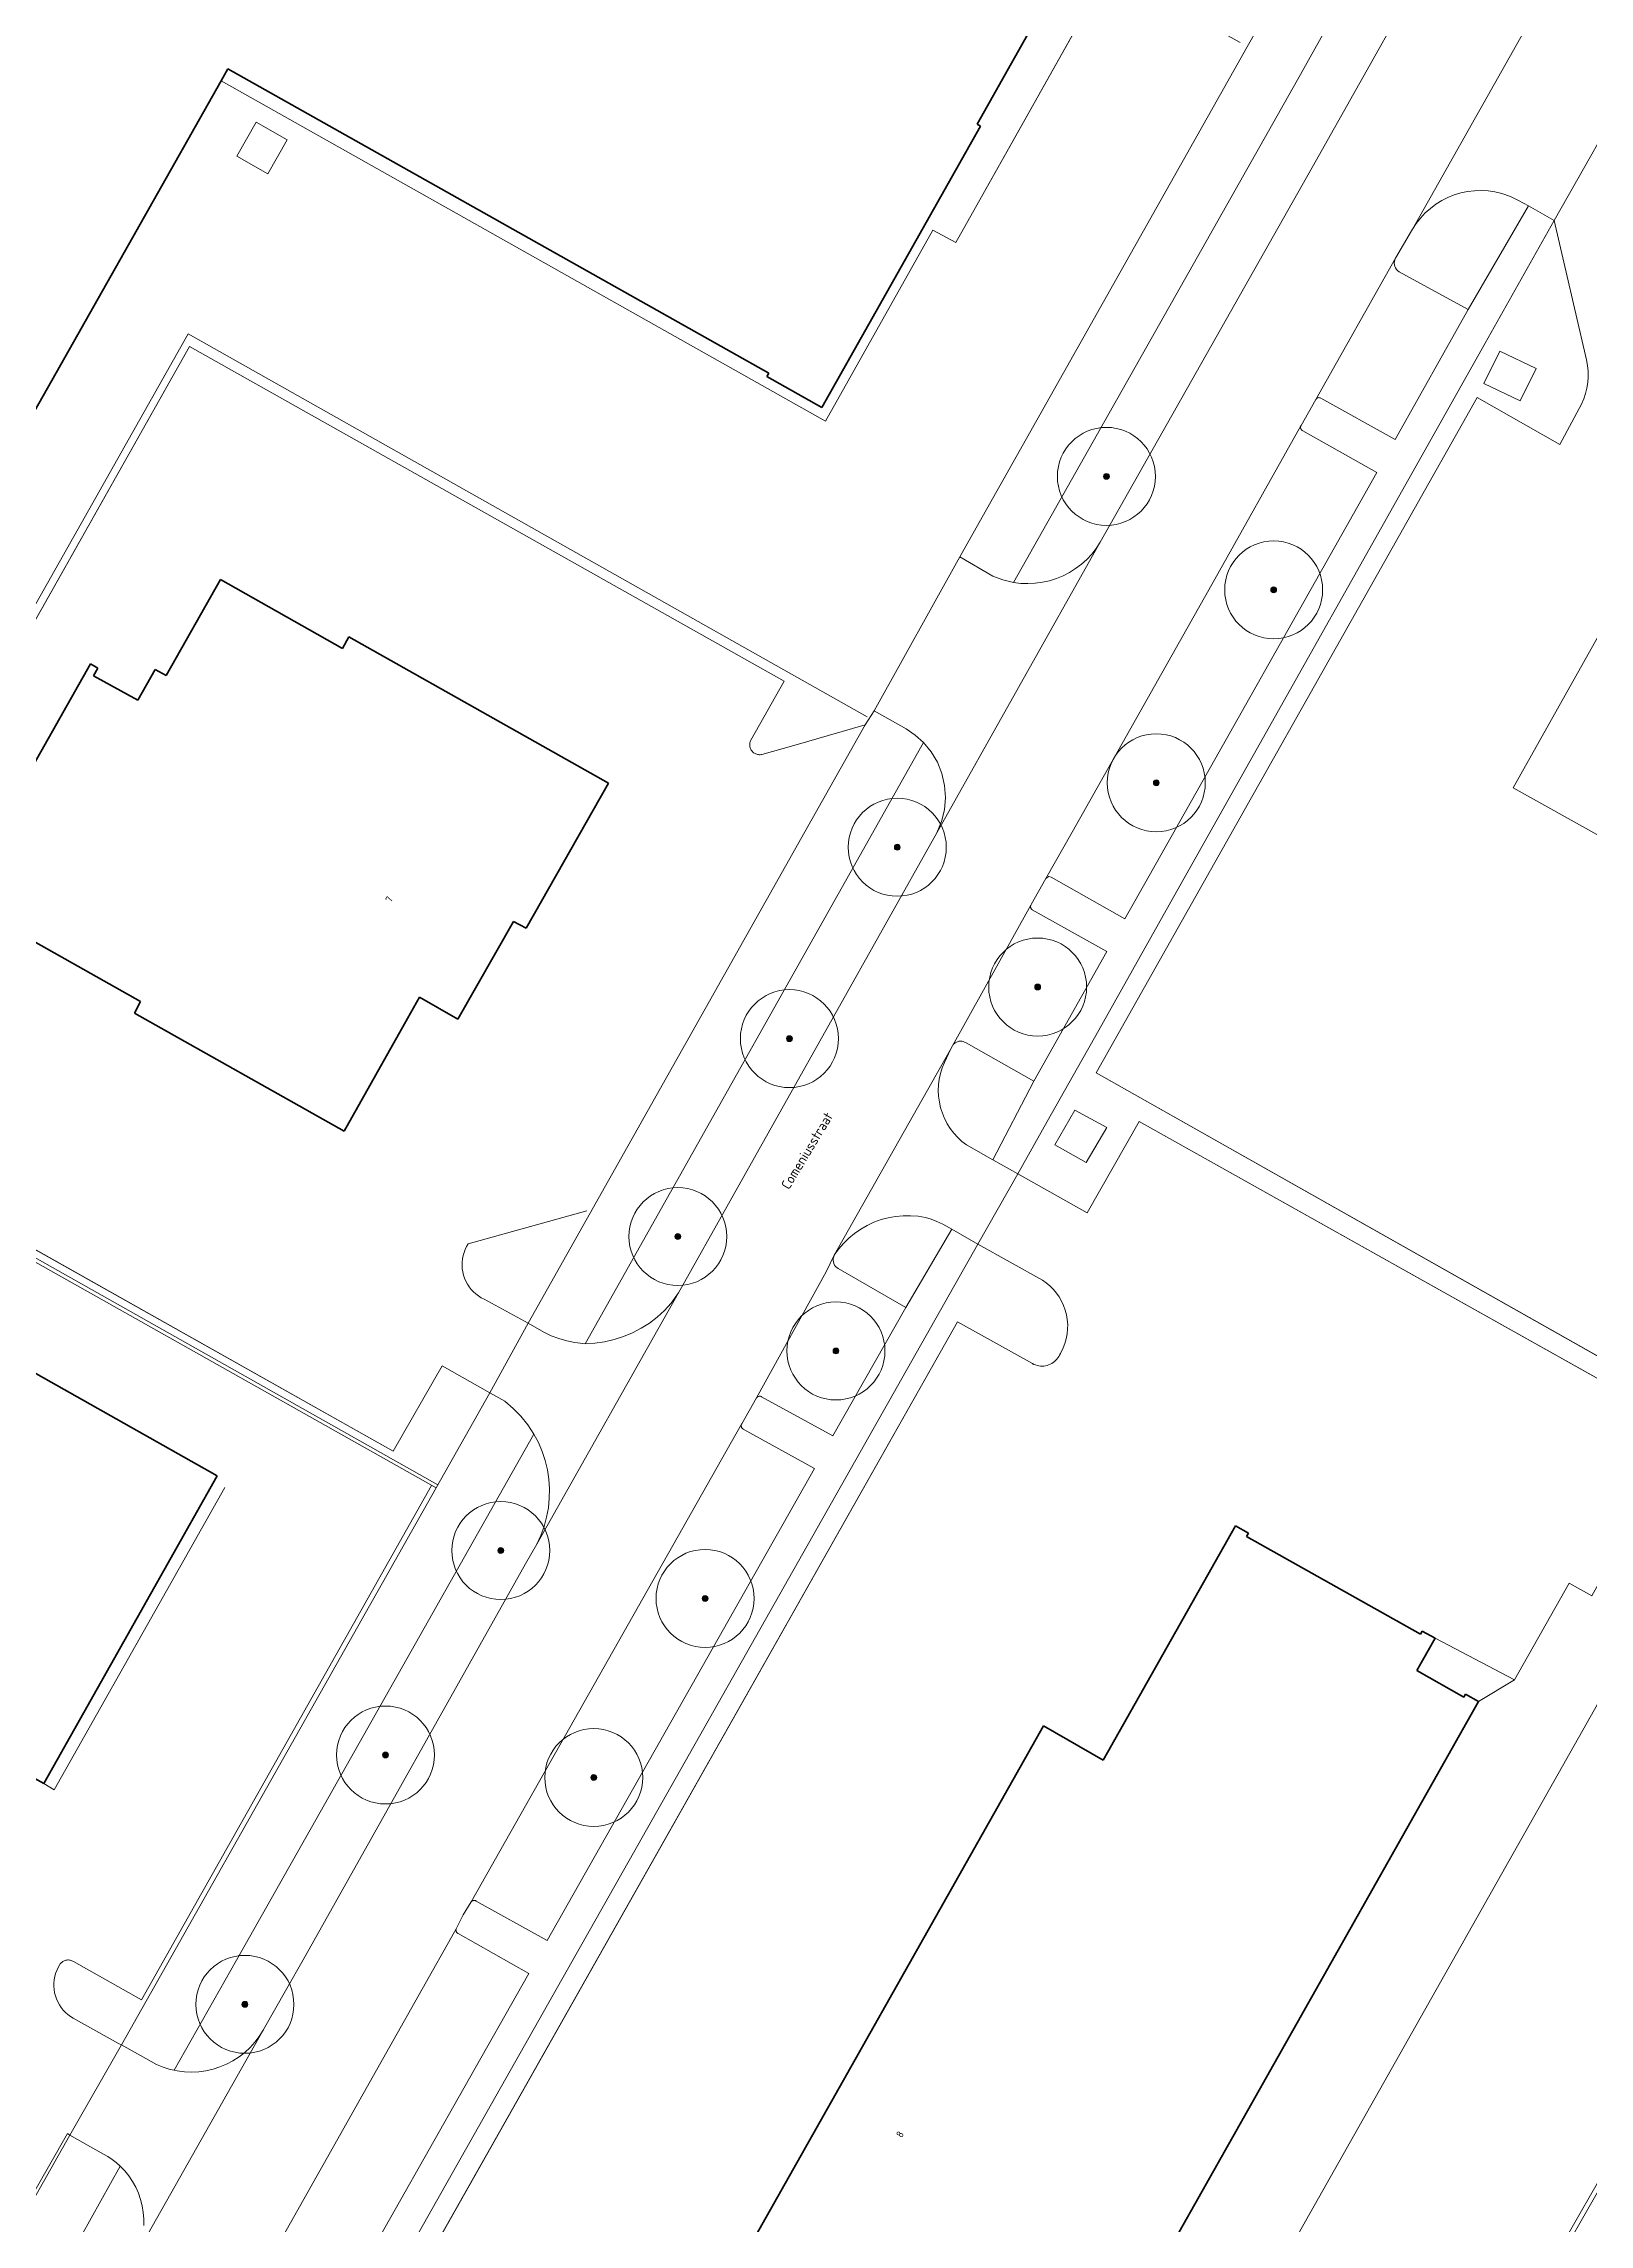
# Model space of a CAD drawing. Header units: metres. Extents: x 110006 to 110721, y 517434 to 518243.
# Drawn here: x 110359.2 to 110438.1, y 517638.9 to 517750.2 of the extents above; entities that cross this region are included whole.
import ezdxf
from ezdxf.enums import TextEntityAlignment as Align

# ---------------------------------------------------------------- set-up
doc = ezdxf.new("R2010")
doc.units = ezdxf.units.M
for name, color, linetype, lineweight in [('B-WE-GK-BESCHOEIING-G', 130, 'GK-BESCHOEIING-SO', 18), ('B-WE-GR-BOOM-S', 90, 'Continuous', 18), ('B-WE-GR-GROENVOORZIENING-G', 80, 'Continuous', 18), ('B-WE-IE-TERREINAFSCHEIDING_KUNSTMATIG_HEKWERK-G', 20, 'IE-TERREINAFSCHEIDING_KUNSTMATIG-SO', 18), ('B-WE-OG-BEBOUWING-G', 7, 'Continuous', 35), ('B-WE-OG-BEBOUWING-T18', 10, 'Continuous', 18), ('B-WE-OG-TERREIN_ERF-G', 7, 'Continuous', 18), ('B-WE-OG-TOPOGRAFIE-T25', 7, 'Continuous', 25), ('B-WE-OG-WATER-G', 130, 'Continuous', 18), ('B-WE-VH-GESLOTENVERHARDING_ASFALT-G', 10, 'Continuous', 18), ('B-WE-VH-OPENVERHARDING-G', 30, 'Continuous', 18), ('B-WE-VH-OPENVERHARDING_BETONSTRAATSTEEN-G', 30, 'Continuous', 18), ('B-WE-VH-OPENVERHARDING_TEGEL-G', 30, 'Continuous', 18), ('V01-WE-GR-BOOM-S', 90, 'Continuous', 18), ('V01-WE-VH-GESLOTENVERHARDING_ASFALT-G', 10, 'Continuous', 18), ('V01-WE-VH-OPENVERHARDING_BETONSTRAATSTEEN-G', 30, 'Continuous', 18), ('V01-WE-VH-OPENVERHARDING_TEGEL-G', 30, 'Continuous', 18), ('V02-WE-GR-BOOM-S', 90, 'Continuous', 18), ('V02-WE-VH-GESLOTENVERHARDING_ASFALT-G', 10, 'Continuous', 18), ('V02-WE-VH-OPENVERHARDING_BETONSTRAATSTEEN-G', 30, 'Continuous', 18), ('V02-WE-VH-OPENVERHARDING_TEGEL-G', 30, 'Continuous', 18)]:
    doc.layers.add(name, color=color, linetype=linetype, lineweight=lineweight)
doc.styles.add('NLCS-ISO-ANNOTATIEF-T18', font='NLCS-ISO.ttf', dxfattribs={"height": 1.8})
doc.styles.add('NLCS-ISO-ANNOTATIEF-T25', font='NLCS-ISO.ttf', dxfattribs={"height": 2.5})
doc.linetypes.add('GK-BESCHOEIING-SO', pattern='A,18,-3,[1,NLCS.SHX,S=0.6,R=0,X=0,Y=0],-3', length=24)
doc.linetypes.add('IE-TERREINAFSCHEIDING_KUNSTMATIG-SO', pattern='A,4,[82,NLCS.SHX,S=0.75,R=90,X=0,Y=0],4,-2', length=10)

# ---------------------------------------------------------------- blocks, each defined once
blk = doc.blocks.new('SGR-BOOM_01')
h = blk.add_hatch(color=256)
edge = h.paths.add_edge_path()
edge.add_arc((0, 0), 0.15, 0, 360)
for radius in [2.5, 0.15, 0.045]:
    blk.add_circle((0, 0), radius)

msp = doc.modelspace()

# ---------------------------------------------------------------- linework, layer by layer
at = {"layer": 'B-WE-GK-BESCHOEIING-G', "flags": 128}
msp.add_lwpolyline([(110385.882, 517547.185), (110413.256, 517596.287), (110452.675, 517665.217)], dxfattribs=at)
at = {"layer": 'B-WE-GR-GROENVOORZIENING-G'}
for p, q in [((110437.099, 517671.593), (110434.314, 517666.652)), ((110438.252, 517670.948), (110437.099, 517671.593)), ((110434.314, 517666.652), (110432.479, 517665.549))]:
    msp.add_line(p, q, dxfattribs=at)
at = {"layer": 'B-WE-IE-TERREINAFSCHEIDING_KUNSTMATIG_HEKWERK-G', "flags": 128}
for points in [[(110420.304, 517750.237), (110413.63, 517753.961), (110405.804, 517740.023), (110404.627, 517740.649), (110399.152, 517730.913), (110368.302, 517748.274)], [(110437.981, 517734.037), (110436.341, 517741.154)], [(110379.36, 517676.61), (110344.538, 517696.247), (110366.62, 517735.372), (110401.28, 517715.823)], [(110345.07, 517696.36), (110366.693, 517734.726), (110397.045, 517717.632)], [(110438.073, 517733.183), (110438.067, 517733.47), (110438.036, 517733.755), (110437.981, 517734.037)], [(110438.072, 517733.165), (110438.073, 517733.171), (110438.073, 517733.177), (110438.073, 517733.183)], [(110442.648, 517680.873), (110412.953, 517697.646), (110432.406, 517732.11), (110436.625, 517729.719), (110437.729, 517731.777)], [(110395.339, 517714.622), (110397.045, 517717.632)], [(110401.174, 517715.399), (110397.528, 517714.354), (110395.901, 517713.896)], [(110395.303, 517714.536), (110395.304, 517714.538), (110395.304, 517714.541), (110395.305, 517714.543)], [(110395.901, 517713.896), (110395.889, 517713.893), (110395.878, 517713.891), (110395.866, 517713.889)], [(110344.518, 517696.028), (110379.272, 517676.454)], [(110382.019, 517681.317), (110379.583, 517682.685), (110377.08, 517678.323), (110345.07, 517696.36)], [(110408.971, 517692.491), (110412.498, 517690.504), (110415.16, 517695.16), (110441.943, 517680.129)], [(110380.917, 517688.923), (110386.974, 517690.607)], [(110381.73, 517686.087), (110381.581, 517686.164), (110381.44, 517686.253), (110381.306, 517686.354), (110381.182, 517686.466), (110381.068, 517686.588), (110380.964, 517686.719), (110380.873, 517686.859), (110380.793, 517687.007), (110380.727, 517687.16), (110380.674, 517687.319), (110380.635, 517687.481), (110380.61, 517687.647), (110380.599, 517687.814), (110380.603, 517687.981), (110380.621, 517688.147), (110380.653, 517688.312), (110380.699, 517688.472), (110380.759, 517688.629), (110380.831, 517688.779), (110380.917, 517688.923)], [(110410.214, 517687.066), (110406.929, 517688.901)], [(110383.97, 517684.857), (110381.73, 517686.087)], [(110410.422, 517686.92), (110410.418, 517686.923), (110410.414, 517686.926), (110410.41, 517686.929)], [(110375.695, 517620.663), (110371.049, 517623.302), (110405.889, 517684.939), (110409.706, 517682.802)], [(110411.049, 517683.17), (110411.093, 517683.24), (110411.136, 517683.311), (110411.176, 517683.383), (110411.282, 517683.604), (110411.369, 517683.833), (110411.435, 517684.069)], [(110409.706, 517682.802), (110409.729, 517682.789), (110409.753, 517682.777), (110409.777, 517682.765)], [(110410.949, 517683.027), (110410.95, 517683.028), (110410.951, 517683.03), (110410.953, 517683.031)], [(110441.943, 517680.129), (110439.389, 517675.542), (110440.459, 517674.92), (110438.252, 517670.948), (110437.099, 517671.593), (110434.314, 517666.652)], [(110368.494, 517676.471), (110359.789, 517661.05)], [(110379.043, 517676.583), (110364.24, 517650.324)], [(110434.314, 517666.652), (110430.264, 517668.779)], [(110359.789, 517661.05), (110359.247, 517661.364)], [(110360.756, 517649.386), (110360.615, 517649.474), (110360.482, 517649.573), (110360.358, 517649.684), (110360.243, 517649.804), (110360.14, 517649.934), (110360.047, 517650.072), (110359.967, 517650.218), (110359.9, 517650.37), (110359.846, 517650.527), (110359.805, 517650.688), (110359.779, 517650.852), (110359.766, 517651.018), (110359.768, 517651.184), (110359.783, 517651.349), (110359.813, 517651.513), (110359.857, 517651.673), (110359.914, 517651.829), (110359.984, 517651.98), (110360.067, 517652.124)], [(110360.067, 517652.124), (110360.092, 517652.16), (110360.121, 517652.194), (110360.152, 517652.226), (110360.186, 517652.254), (110360.222, 517652.28), (110360.261, 517652.302), (110360.301, 517652.321), (110360.343, 517652.336), (110360.385, 517652.348), (110360.429, 517652.356), (110360.473, 517652.36), (110360.518, 517652.36), (110360.562, 517652.356), (110360.606, 517652.348), (110360.649, 517652.337), (110360.69, 517652.322), (110360.731, 517652.303), (110360.769, 517652.281)], [(110360.769, 517652.281), (110364.24, 517650.324)], [(110363.217, 517648.03), (110363.073, 517648.098), (110360.756, 517649.386)], [(110357.82, 517638.877), (110360.465, 517643.497), (110360.584, 517643.423)]]:
    msp.add_lwpolyline(points, dxfattribs=at)
at = {"layer": 'B-WE-OG-BEBOUWING-G'}
for p, q in [((110406.883, 517746.064), (110416.105, 517762.444)), ((110345.104, 517707.255), (110368.302, 517748.274)), ((110368.302, 517748.274), (110368.652, 517748.893)), ((110368.652, 517748.893), (110396.253, 517733.363)), ((110398.956, 517731.601), (110407.054, 517745.964)), ((110407.054, 517745.964), (110406.883, 517746.064)), ((110396.253, 517733.363), (110396.15, 517733.18)), ((110396.15, 517733.18), (110398.956, 517731.601)), ((110368.264, 517722.826), (110365.498, 517717.932)), ((110374.497, 517719.308), (110368.264, 517722.826)), ((110374.822, 517719.897), (110374.497, 517719.308)), ((110388.08, 517712.436), (110374.822, 517719.897)), ((110361.629, 517718.521), (110358.503, 517712.98)), ((110362.018, 517718.304), (110361.629, 517718.521)), ((110361.797, 517717.912), (110362.018, 517718.304)), ((110364.932, 517718.234), (110364.053, 517716.666)), ((110365.498, 517717.932), (110364.932, 517718.234)), ((110364.053, 517716.666), (110361.797, 517717.912)), ((110383.866, 517705.02), (110388.08, 517712.436)), ((110355.458, 517706.208), (110364.185, 517701.277)), ((110380.391, 517700.385), (110383.22, 517705.365)), ((110383.22, 517705.365), (110383.866, 517705.02)), ((110377.814, 517700.415), (110378.425, 517701.498)), ((110378.425, 517701.498), (110380.391, 517700.385)), ((110364.185, 517701.277), (110363.885, 517700.691)), ((110363.885, 517700.691), (110374.578, 517694.661)), ((110374.578, 517694.661), (110377.814, 517700.415)), ((110368.096, 517677.08), (110353.156, 517685.49)), ((110359.247, 517661.364), (110368.096, 517677.08)), ((110420.069, 517674.521), (110413.318, 517662.559)), ((110420.731, 517674.143), (110420.069, 517674.521)), ((110420.638, 517673.977), (110420.731, 517674.143)), ((110429.508, 517668.986), (110420.638, 517673.977)), ((110429.601, 517669.152), (110429.508, 517668.986)), ((110430.264, 517668.779), (110429.601, 517669.152)), ((110429.323, 517667.137), (110430.264, 517668.779)), ((110431.733, 517665.779), (110429.323, 517667.137)), ((110431.817, 517665.927), (110431.733, 517665.779)), ((110432.479, 517665.549), (110431.817, 517665.927)), ((110410.224, 517626.142), (110432.479, 517665.549)), ((110410.274, 517664.305), (110384.32, 517618.342)), ((110413.318, 517662.559), (110410.274, 517664.305)), ((110357.687, 517662.242), (110359.247, 517661.364))]:
    msp.add_line(p, q, dxfattribs=at)
at = {"layer": 'B-WE-OG-TERREIN_ERF-G'}
for p, q in [((110369.104, 517744.432), (110370.084, 517746.164)), ((110371.668, 517745.268), (110370.084, 517746.164)), ((110370.689, 517743.536), (110371.668, 517745.268)), ((110369.104, 517744.432), (110370.689, 517743.536)), ((110436.341, 517741.154), (110437.981, 517734.037)), ((110366.693, 517734.726), (110345.07, 517696.36)), ((110397.045, 517717.632), (110366.693, 517734.726)), ((110433.569, 517734.474), (110432.75, 517732.825)), ((110435.41, 517733.603), (110433.569, 517734.474)), ((110437.981, 517734.037), (110438.036, 517733.752)), ((110438.036, 517733.752), (110438.067, 517733.464)), ((110434.601, 517731.948), (110432.75, 517732.825)), ((110434.601, 517731.948), (110435.41, 517733.603)), ((110438.008, 517732.598), (110437.939, 517732.317)), ((110438.053, 517732.885), (110438.008, 517732.598)), ((110438.073, 517733.174), (110438.053, 517732.885)), ((110438.067, 517733.464), (110438.073, 517733.174)), ((110412.953, 517697.646), (110432.406, 517732.11)), ((110432.406, 517732.11), (110436.625, 517729.719)), ((110436.625, 517729.719), (110437.729, 517731.777)), ((110437.846, 517732.042), (110437.729, 517731.777)), ((110437.939, 517732.317), (110437.846, 517732.042)), ((110434.25, 517712.187), (110438.76, 517720.262)), ((110395.339, 517714.622), (110397.045, 517717.632)), ((110397.528, 517714.354), (110401.174, 517715.399)), ((110395.284, 517714.454), (110395.28, 517714.409)), ((110395.28, 517714.365), (110395.28, 517714.409)), ((110395.28, 517714.365), (110395.284, 517714.321)), ((110395.284, 517714.454), (110395.292, 517714.497)), ((110395.284, 517714.321), (110395.291, 517714.277)), ((110395.291, 517714.277), (110395.303, 517714.234)), ((110395.292, 517714.497), (110395.304, 517714.54)), ((110395.303, 517714.234), (110395.318, 517714.192)), ((110395.304, 517714.54), (110395.32, 517714.582)), ((110395.318, 517714.192), (110395.337, 517714.152)), ((110395.339, 517714.622), (110395.32, 517714.582)), ((110395.337, 517714.152), (110395.359, 517714.113)), ((110395.359, 517714.113), (110395.385, 517714.077)), ((110395.414, 517714.043), (110395.385, 517714.077)), ((110395.445, 517714.012), (110395.414, 517714.043)), ((110395.48, 517713.984), (110395.445, 517714.012)), ((110395.516, 517713.958), (110395.48, 517713.984)), ((110395.516, 517713.958), (110395.555, 517713.937)), ((110395.595, 517713.918), (110395.555, 517713.937)), ((110395.637, 517713.903), (110395.595, 517713.918)), ((110395.681, 517713.892), (110395.637, 517713.903)), ((110395.724, 517713.885), (110395.681, 517713.892)), ((110395.724, 517713.885), (110395.769, 517713.882)), ((110395.769, 517713.882), (110395.813, 517713.883)), ((110395.813, 517713.883), (110395.857, 517713.887)), ((110395.901, 517713.896), (110395.857, 517713.887)), ((110397.528, 517714.354), (110395.901, 517713.896)), ((110434.25, 517712.187), (110439.55, 517709.228)), ((110412.953, 517697.646), (110442.648, 517680.873)), ((110377.08, 517678.323), (110345.07, 517696.36)), ((110411.879, 517695.741), (110410.85, 517693.973)), ((110413.506, 517694.849), (110411.879, 517695.741)), ((110412.458, 517693.067), (110413.506, 517694.849)), ((110412.498, 517690.504), (110415.16, 517695.16)), ((110441.943, 517680.129), (110415.16, 517695.16)), ((110410.85, 517693.973), (110412.458, 517693.067)), ((110408.971, 517692.491), (110412.498, 517690.504)), ((110410.214, 517687.066), (110406.929, 517688.901)), ((110410.214, 517687.066), (110410.416, 517686.925)), ((110410.604, 517686.766), (110410.416, 517686.925)), ((110410.604, 517686.766), (110410.778, 517686.592)), ((110410.778, 517686.592), (110410.936, 517686.403)), ((110411.077, 517686.201), (110410.936, 517686.403)), ((110411.199, 517685.987), (110411.077, 517686.201)), ((110411.302, 517685.763), (110411.199, 517685.987)), ((110371.049, 517623.302), (110405.889, 517684.939)), ((110409.706, 517682.802), (110405.889, 517684.939)), ((110411.385, 517685.531), (110411.302, 517685.763)), ((110411.447, 517685.293), (110411.385, 517685.531)), ((110411.488, 517685.05), (110411.447, 517685.293)), ((110411.488, 517685.05), (110411.507, 517684.804)), ((110411.505, 517684.558), (110411.507, 517684.804)), ((110411.175, 517683.381), (110411.282, 517683.603)), ((110411.282, 517683.603), (110411.369, 517683.834)), ((110411.436, 517684.071), (110411.369, 517683.834)), ((110411.481, 517684.313), (110411.436, 517684.071)), ((110411.505, 517684.558), (110411.481, 517684.313)), ((110379.583, 517682.685), (110377.08, 517678.323)), ((110382.019, 517681.317), (110379.583, 517682.685)), ((110409.706, 517682.802), (110409.782, 517682.763)), ((110409.782, 517682.763), (110409.862, 517682.731)), ((110409.862, 517682.731), (110409.944, 517682.706)), ((110409.944, 517682.706), (110410.028, 517682.688)), ((110410.028, 517682.688), (110410.113, 517682.677)), ((110410.199, 517682.674), (110410.113, 517682.677)), ((110410.199, 517682.674), (110410.285, 517682.678)), ((110410.285, 517682.678), (110410.37, 517682.69)), ((110410.37, 517682.69), (110410.453, 517682.709)), ((110410.535, 517682.735), (110410.453, 517682.709)), ((110410.614, 517682.769), (110410.535, 517682.735)), ((110410.69, 517682.809), (110410.614, 517682.769)), ((110410.762, 517682.855), (110410.69, 517682.809)), ((110410.762, 517682.855), (110410.83, 517682.908)), ((110410.893, 517682.966), (110410.83, 517682.908)), ((110410.951, 517683.029), (110410.893, 517682.966)), ((110410.951, 517683.029), (110411.003, 517683.098)), ((110411.003, 517683.098), (110411.049, 517683.17)), ((110411.049, 517683.17), (110411.175, 517683.381)), ((110434.314, 517666.652), (110430.264, 517668.779))]:
    msp.add_line(p, q, dxfattribs=at)
at = {"layer": 'B-WE-OG-WATER-G'}
for p, q in [((110502.451, 517778.585), (110363.922, 517533.299)), ((110426.706, 517620.333), (110439.858, 517643.268))]:
    msp.add_line(p, q, dxfattribs=at)
at = {"layer": 'B-WE-VH-GESLOTENVERHARDING_ASFALT-G'}
for p, q in [((110429.105, 517740.706), (110437.977, 517756.467)), ((110430.671, 517755.728), (110423.977, 517743.857)), ((110423.977, 517743.857), (110413.168, 517724.723)), ((110428.241, 517739.23), (110429.062, 517740.631)), ((110429.062, 517740.631), (110429.105, 517740.706)), ((110424.164, 517732.009), (110428.241, 517739.23)), ((110423.424, 517730.691), (110424.164, 517732.009)), ((110418.865, 517722.57), (110423.41, 517730.666)), ((110423.41, 517730.666), (110423.424, 517730.691)), ((110413.168, 517724.723), (110404.825, 517709.901)), ((110411.728, 517709.929), (110418.865, 517722.57))]:
    msp.add_line(p, q, dxfattribs=at)
at = {"layer": 'B-WE-VH-OPENVERHARDING-G'}
for p, q in [((110405.804, 517740.023), (110413.63, 517753.961)), ((110368.302, 517748.274), (110399.152, 517730.913)), ((110399.152, 517730.913), (110404.627, 517740.649)), ((110404.627, 517740.649), (110405.804, 517740.023))]:
    msp.add_line(p, q, dxfattribs=at)
at = {"layer": 'B-WE-VH-OPENVERHARDING_BETONSTRAATSTEEN-G'}
for p, q in [((110436.341, 517741.154), (110441.411, 517750.121)), ((110431.571, 517742.556), (110431.915, 517742.628)), ((110431.915, 517742.628), (110432.264, 517742.67)), ((110432.264, 517742.67), (110432.615, 517742.681)), ((110432.615, 517742.681), (110432.966, 517742.662)), ((110432.966, 517742.662), (110433.314, 517742.612)), ((110433.314, 517742.612), (110433.656, 517742.532)), ((110429.514, 517741.276), (110429.754, 517741.533)), ((110429.754, 517741.533), (110430.016, 517741.767)), ((110430.016, 517741.767), (110430.297, 517741.979)), ((110430.297, 517741.979), (110430.595, 517742.164)), ((110430.595, 517742.164), (110430.908, 517742.323)), ((110430.908, 517742.323), (110431.234, 517742.454)), ((110431.234, 517742.454), (110431.571, 517742.556)), ((110433.656, 517742.532), (110434.098, 517742.38)), ((110434.098, 517742.38), (110434.52, 517742.177)), ((110434.52, 517742.177), (110435.02, 517741.896)), ((110435.02, 517741.896), (110436.341, 517741.154)), ((110429.105, 517740.706), (110429.297, 517740.999)), ((110429.297, 517740.999), (110429.514, 517741.276)), ((110428.176, 517738.978), (110428.183, 517739.065)), ((110428.183, 517738.891), (110428.176, 517738.978)), ((110428.183, 517739.065), (110428.205, 517739.15)), ((110428.205, 517738.806), (110428.183, 517738.891)), ((110428.205, 517739.15), (110428.241, 517739.23)), ((110428.24, 517738.726), (110428.205, 517738.806)), ((110428.289, 517738.653), (110428.24, 517738.726)), ((110428.349, 517738.589), (110428.289, 517738.653)), ((110428.419, 517738.536), (110428.349, 517738.589)), ((110431.953, 517736.603), (110428.419, 517738.536)), ((110428.222, 517729.969), (110431.953, 517736.603)), ((110424.164, 517732.009), (110424.183, 517732.037)), ((110424.183, 517732.037), (110424.207, 517732.061)), ((110424.207, 517732.061), (110424.234, 517732.081)), ((110424.234, 517732.081), (110424.264, 517732.096)), ((110424.264, 517732.096), (110424.296, 517732.105)), ((110424.296, 517732.105), (110424.33, 517732.109)), ((110424.33, 517732.109), (110424.363, 517732.106)), ((110424.363, 517732.106), (110424.396, 517732.098)), ((110424.396, 517732.098), (110424.427, 517732.085)), ((110424.427, 517732.085), (110428.222, 517729.969)), ((110423.393, 517730.578), (110423.394, 517730.608)), ((110423.397, 517730.548), (110423.393, 517730.578)), ((110423.394, 517730.608), (110423.399, 517730.637)), ((110423.406, 517730.519), (110423.397, 517730.548)), ((110423.399, 517730.637), (110423.41, 517730.666)), ((110423.419, 517730.493), (110423.406, 517730.519)), ((110423.437, 517730.468), (110423.419, 517730.493)), ((110423.458, 517730.447), (110423.437, 517730.468)), ((110423.482, 517730.429), (110423.458, 517730.447)), ((110423.509, 517730.416), (110423.482, 517730.429)), ((110427.284, 517728.294), (110423.509, 517730.416)), ((110415.674, 517707.704), (110427.284, 517728.294)), ((110410.546, 517707.659), (110410.661, 517707.625)), ((110363.217, 517648.03), (110360.584, 517643.423))]:
    msp.add_line(p, q, dxfattribs=at)
at = {"layer": 'B-WE-VH-OPENVERHARDING_TEGEL-G'}
for p, q in [((110423.639, 517755.275), (110420.673, 517750.008)), ((110423.231, 517748.338), (110426.401, 517753.978)), ((110420.673, 517750.008), (110406.006, 517723.982)), ((110408.742, 517722.674), (110423.231, 517748.338)), ((110435.02, 517741.896), (110431.953, 517736.603)), ((110432.813, 517734.883), (110436.341, 517741.154)), ((110417.078, 517706.913), (110432.813, 517734.883)), ((110406.006, 517723.982), (110401.63, 517716.123)), ((110406.006, 517723.982), (110407.689, 517722.993)), ((110412.484, 517723.852), (110412.209, 517723.604)), ((110412.736, 517724.122), (110412.484, 517723.852)), ((110412.965, 517724.413), (110412.736, 517724.122)), ((110413.168, 517724.723), (110412.965, 517724.413)), ((110407.689, 517722.993), (110408.205, 517722.8)), ((110408.742, 517722.674), (110408.205, 517722.8)), ((110409.109, 517722.628), (110408.742, 517722.674)), ((110409.479, 517722.615), (110409.109, 517722.628)), ((110409.849, 517722.632), (110409.479, 517722.615)), ((110410.216, 517722.682), (110409.849, 517722.632)), ((110410.577, 517722.762), (110410.216, 517722.682)), ((110410.93, 517722.873), (110410.577, 517722.762)), ((110411.272, 517723.014), (110410.93, 517722.873)), ((110411.601, 517723.184), (110411.272, 517723.014)), ((110411.914, 517723.381), (110411.601, 517723.184)), ((110412.209, 517723.604), (110411.914, 517723.381)), ((110403.262, 517715.202), (110401.63, 517716.123)), ((110403.731, 517714.886), (110403.262, 517715.202)), ((110403.731, 517714.886), (110404.15, 517714.506)), ((110404.15, 517714.506), (110404.544, 517714.027)), ((110404.544, 517714.027), (110404.859, 517713.493)), ((110404.859, 517713.493), (110405.088, 517712.916)), ((110405.088, 517712.916), (110405.225, 517712.312)), ((110405.267, 517711.693), (110405.213, 517711.075)), ((110405.225, 517712.312), (110405.267, 517711.693)), ((110405.065, 517710.473), (110404.825, 517709.901)), ((110405.213, 517711.075), (110405.065, 517710.473)), ((110412.226, 517698.287), (110412.936, 517699.549)), ((110410.465, 517695.152), (110412.226, 517698.287)), ((110408.971, 517692.491), (110410.465, 517695.152)), ((110382.019, 517681.317), (110363.217, 517648.03))]:
    msp.add_line(p, q, dxfattribs=at)
at = {"layer": 'V01-WE-VH-GESLOTENVERHARDING_ASFALT-G'}
for p, q in [((110371.656, 517650.897), (110370.467, 517648.804)), ((110370.447, 517648.769), (110363.903, 517637.193)), ((110370.454, 517648.781), (110370.447, 517648.769)), ((110370.46, 517648.793), (110370.454, 517648.781)), ((110370.467, 517648.804), (110370.46, 517648.793)), ((110365.43, 517627.555), (110376.91, 517647.936))]:
    msp.add_line(p, q, dxfattribs=at)
at = {"layer": 'V01-WE-VH-OPENVERHARDING_BETONSTRAATSTEEN-G'}
for p, q in [((110365.007, 517647.02), (110363.217, 517648.03)), ((110370.027, 517648.163), (110369.779, 517647.89)), ((110370.25, 517648.457), (110370.027, 517648.163)), ((110370.447, 517648.769), (110370.25, 517648.457)), ((110365.349, 517646.881), (110365.007, 517647.02)), ((110365.701, 517646.773), (110365.349, 517646.881)), ((110368.241, 517646.899), (110367.89, 517646.786)), ((110368.581, 517647.042), (110368.241, 517646.899)), ((110368.907, 517647.214), (110368.581, 517647.042)), ((110369.217, 517647.414), (110368.907, 517647.214)), ((110369.508, 517647.64), (110369.217, 517647.414)), ((110369.779, 517647.89), (110369.508, 517647.64)), ((110365.911, 517646.727), (110365.701, 517646.773)), ((110366.062, 517646.695), (110365.911, 517646.727)), ((110366.428, 517646.649), (110366.062, 517646.695)), ((110366.796, 517646.635), (110366.428, 517646.649)), ((110367.165, 517646.654), (110366.796, 517646.635)), ((110367.53, 517646.704), (110367.165, 517646.654)), ((110367.89, 517646.786), (110367.53, 517646.704)), ((110369.053, 517625.268), (110380.685, 517645.809)), ((110360.584, 517643.423), (110362.302, 517642.454)), ((110362.302, 517642.454), (110362.529, 517642.323)), ((110362.529, 517642.323), (110362.747, 517642.177)), ((110362.747, 517642.177), (110362.954, 517642.016)), ((110362.954, 517642.016), (110363.15, 517641.842)), ((110363.15, 517641.842), (110363.384, 517641.599)), ((110363.384, 517641.599), (110363.596, 517641.337)), ((110363.596, 517641.337), (110363.785, 517641.058)), ((110363.785, 517641.058), (110363.948, 517640.763)), ((110363.948, 517640.763), (110364.086, 517640.455)), ((110364.086, 517640.455), (110364.196, 517640.137)), ((110364.196, 517640.137), (110364.279, 517639.81)), ((110364.279, 517639.81), (110364.333, 517639.477)), ((110364.333, 517639.477), (110364.358, 517639.141)), ((110364.358, 517639.141), (110364.354, 517638.804))]:
    msp.add_line(p, q, dxfattribs=at)
at = {"layer": 'V01-WE-VH-OPENVERHARDING_TEGEL-G'}
for p, q in [((110365.911, 517646.727), (110369.087, 517652.346)), ((110368.473, 517620.913), (110382.103, 517645.009)), ((110360.584, 517643.423), (110354.564, 517632.781)), ((110357.385, 517631.53), (110363.15, 517641.842))]:
    msp.add_line(p, q, dxfattribs=at)
at = {"layer": 'V02-WE-VH-GESLOTENVERHARDING_ASFALT-G'}
for p, q in [((110404.825, 517709.901), (110391.64, 517686.411)), ((110410.395, 517707.567), (110411.728, 517709.929)), ((110409.641, 517706.235), (110410.395, 517707.567)), ((110405.621, 517699.023), (110409.542, 517706.057)), ((110409.542, 517706.057), (110409.625, 517706.205)), ((110409.625, 517706.205), (110409.641, 517706.235)), ((110399.598, 517688.328), (110405.529, 517698.83)), ((110405.529, 517698.83), (110405.621, 517699.023)), ((110399.178, 517687.492), (110399.598, 517688.328)), ((110395.62, 517681.046), (110399.178, 517687.492)), ((110391.64, 517686.411), (110384.411, 517673.587)), ((110394.87, 517679.729), (110395.62, 517681.046)), ((110381.071, 517655.32), (110394.862, 517679.714)), ((110394.862, 517679.714), (110394.87, 517679.729)), ((110384.411, 517673.587), (110383.841, 517672.581)), ((110383.841, 517672.581), (110372.49, 517652.365)), ((110380.302, 517653.957), (110380.663, 517654.661)), ((110380.663, 517654.661), (110381.071, 517655.32)), ((110376.91, 517647.936), (110380.211, 517653.796)), ((110380.211, 517653.796), (110380.302, 517653.957)), ((110372.49, 517652.365), (110371.656, 517650.897))]:
    msp.add_line(p, q, dxfattribs=at)
at = {"layer": 'V02-WE-VH-OPENVERHARDING_BETONSTRAATSTEEN-G'}
for p, q in [((110410.395, 517707.567), (110410.546, 517707.659)), ((110410.661, 517707.625), (110414.43, 517705.498)), ((110414.43, 517705.498), (110415.674, 517707.704)), ((110409.61, 517706.139), (110409.612, 517706.156)), ((110409.61, 517706.122), (110409.61, 517706.139)), ((110409.612, 517706.105), (110409.61, 517706.122)), ((110409.612, 517706.156), (110409.615, 517706.172)), ((110409.615, 517706.088), (110409.612, 517706.105)), ((110409.615, 517706.172), (110409.619, 517706.189)), ((110409.62, 517706.072), (110409.615, 517706.088)), ((110409.619, 517706.189), (110409.625, 517706.205)), ((110409.625, 517706.056), (110409.62, 517706.072)), ((110409.633, 517706.041), (110409.625, 517706.056)), ((110409.641, 517706.026), (110409.633, 517706.041)), ((110409.651, 517706.012), (110409.641, 517706.026)), ((110409.663, 517705.999), (110409.651, 517706.012)), ((110409.675, 517705.987), (110409.663, 517705.999)), ((110409.688, 517705.977), (110409.675, 517705.987)), ((110409.702, 517705.967), (110409.688, 517705.977)), ((110413.498, 517703.837), (110409.702, 517705.967)), ((110409.772, 517697.216), (110413.498, 517703.837)), ((110405.764, 517699.174), (110405.8, 517699.197)), ((110405.8, 517699.197), (110405.837, 517699.216)), ((110405.837, 517699.216), (110405.876, 517699.231)), ((110405.876, 517699.231), (110405.916, 517699.244)), ((110405.916, 517699.244), (110405.957, 517699.253)), ((110405.957, 517699.253), (110405.999, 517699.258)), ((110405.999, 517699.258), (110406.041, 517699.26)), ((110406.041, 517699.26), (110406.083, 517699.259)), ((110406.083, 517699.259), (110406.124, 517699.253)), ((110406.124, 517699.253), (110406.166, 517699.245)), ((110406.166, 517699.245), (110406.206, 517699.233)), ((110406.206, 517699.233), (110406.245, 517699.217)), ((110406.245, 517699.217), (110406.282, 517699.198)), ((110406.282, 517699.198), (110406.318, 517699.176)), ((110405.104, 517697.898), (110405.215, 517698.171)), ((110405.215, 517698.171), (110405.529, 517698.83)), ((110405.621, 517699.023), (110405.644, 517699.058)), ((110405.644, 517699.058), (110405.67, 517699.091)), ((110405.67, 517699.091), (110405.699, 517699.121)), ((110405.699, 517699.121), (110405.731, 517699.149)), ((110405.731, 517699.149), (110405.764, 517699.174)), ((110406.318, 517699.176), (110409.772, 517697.216)), ((110404.905, 517696.739), (110404.917, 517697.034)), ((110404.917, 517697.034), (110404.954, 517697.327)), ((110404.954, 517697.327), (110405.017, 517697.615)), ((110405.017, 517697.615), (110405.104, 517697.898)), ((110404.919, 517696.444), (110404.905, 517696.739)), ((110404.958, 517696.151), (110404.919, 517696.444)), ((110405.022, 517695.863), (110404.958, 517696.151)), ((110405.111, 517695.582), (110405.022, 517695.863)), ((110405.224, 517695.308), (110405.111, 517695.582)), ((110405.305, 517695.152), (110405.224, 517695.308)), ((110405.359, 517695.047), (110405.305, 517695.152)), ((110405.517, 517694.797), (110405.359, 517695.047)), ((110405.696, 517694.562), (110405.517, 517694.797)), ((110405.895, 517694.344), (110405.696, 517694.562)), ((110406.112, 517694.143), (110405.895, 517694.344)), ((110406.345, 517693.962), (110406.112, 517694.143)), ((110407.687, 517693.21), (110406.345, 517693.962)), ((110408.971, 517692.491), (110407.687, 517693.21)), ((110406.929, 517688.901), (110408.971, 517692.491)), ((110402.351, 517690.25), (110402.727, 517690.317)), ((110402.727, 517690.317), (110403.108, 517690.351)), ((110403.108, 517690.351), (110403.491, 517690.352)), ((110403.491, 517690.352), (110403.872, 517690.321)), ((110403.872, 517690.321), (110404.249, 517690.256)), ((110400.066, 517688.933), (110400.337, 517689.202)), ((110400.337, 517689.202), (110400.63, 517689.448)), ((110400.63, 517689.448), (110400.944, 517689.666)), ((110400.944, 517689.666), (110401.275, 517689.858)), ((110401.275, 517689.858), (110401.622, 517690.019)), ((110401.622, 517690.019), (110401.981, 517690.15)), ((110401.981, 517690.15), (110402.351, 517690.25)), ((110404.249, 517690.256), (110404.535, 517690.17)), ((110404.535, 517690.17), (110404.83, 517690.057)), ((110404.83, 517690.057), (110405.129, 517689.914)), ((110405.129, 517689.914), (110405.589, 517689.655)), ((110405.589, 517689.655), (110406.929, 517688.901)), ((110399.543, 517688.079), (110399.547, 517688.165)), ((110399.553, 517687.994), (110399.543, 517688.079)), ((110399.547, 517688.165), (110399.566, 517688.249)), ((110399.566, 517688.249), (110399.598, 517688.328)), ((110399.598, 517688.328), (110399.819, 517688.641)), ((110399.819, 517688.641), (110400.066, 517688.933)), ((110399.577, 517687.912), (110399.553, 517687.994)), ((110399.614, 517687.834), (110399.577, 517687.912)), ((110399.663, 517687.764), (110399.614, 517687.834)), ((110399.723, 517687.703), (110399.663, 517687.764)), ((110399.793, 517687.653), (110399.723, 517687.703)), ((110403.245, 517685.673), (110399.793, 517687.653)), ((110391.268, 517685.885), (110390.93, 517685.516)), ((110391.64, 517686.411), (110391.268, 517685.885)), ((110383.97, 517684.857), (110382.019, 517681.317)), ((110384.772, 517684.407), (110383.97, 517684.857)), ((110390.164, 517684.873), (110389.743, 517684.603)), ((110390.561, 517685.178), (110390.164, 517684.873)), ((110390.93, 517685.516), (110390.561, 517685.178)), ((110399.53, 517679.109), (110403.245, 517685.673)), ((110385.148, 517684.225), (110384.772, 517684.407)), ((110385.539, 517684.074), (110385.148, 517684.225)), ((110385.94, 517683.956), (110385.539, 517684.074)), ((110386.349, 517683.871), (110385.94, 517683.956)), ((110386.764, 517683.819), (110386.349, 517683.871)), ((110386.879, 517683.818), (110386.764, 517683.819)), ((110387.379, 517683.844), (110386.879, 517683.818)), ((110387.874, 517683.913), (110387.379, 517683.844)), ((110388.362, 517684.024), (110387.874, 517683.913)), ((110388.838, 517684.177), (110388.362, 517684.024)), ((110389.3, 517684.371), (110388.838, 517684.177)), ((110389.743, 517684.603), (110389.3, 517684.371)), ((110382.019, 517681.317), (110382.779, 517680.881)), ((110382.779, 517680.881), (110383.21, 517680.517)), ((110383.21, 517680.517), (110383.604, 517680.113)), ((110395.62, 517681.046), (110395.641, 517681.073)), ((110395.641, 517681.073), (110395.666, 517681.096)), ((110395.666, 517681.096), (110395.694, 517681.114)), ((110395.694, 517681.114), (110395.725, 517681.127)), ((110395.725, 517681.127), (110395.758, 517681.135)), ((110395.758, 517681.135), (110395.791, 517681.138)), ((110395.791, 517681.138), (110395.825, 517681.135)), ((110395.825, 517681.135), (110395.857, 517681.126)), ((110395.857, 517681.126), (110395.888, 517681.112)), ((110395.888, 517681.112), (110399.53, 517679.109)), ((110383.604, 517680.113), (110383.957, 517679.672)), ((110383.957, 517679.672), (110384.266, 517679.2)), ((110384.266, 517679.2), (110384.495, 517678.769)), ((110394.847, 517679.644), (110394.848, 517679.662)), ((110394.847, 517679.627), (110394.847, 517679.644)), ((110394.848, 517679.609), (110394.847, 517679.627)), ((110394.848, 517679.662), (110394.856, 517679.696)), ((110394.851, 517679.592), (110394.848, 517679.609)), ((110394.855, 517679.575), (110394.851, 517679.592)), ((110394.861, 517679.558), (110394.855, 517679.575)), ((110394.856, 517679.696), (110394.862, 517679.714)), ((110394.869, 517679.542), (110394.861, 517679.558)), ((110394.877, 517679.527), (110394.869, 517679.542)), ((110394.887, 517679.512), (110394.877, 517679.527)), ((110394.898, 517679.498), (110394.887, 517679.512)), ((110394.911, 517679.486), (110394.898, 517679.498)), ((110394.924, 517679.474), (110394.911, 517679.486)), ((110394.939, 517679.464), (110394.924, 517679.474)), ((110394.954, 517679.455), (110394.939, 517679.464)), ((110398.578, 517677.439), (110394.954, 517679.455)), ((110384.495, 517678.769), (110384.687, 517678.32)), ((110384.687, 517678.32), (110384.84, 517677.856)), ((110384.84, 517677.856), (110384.954, 517677.382)), ((110384.935, 517653.351), (110398.578, 517677.439)), ((110384.954, 517677.382), (110385.028, 517676.899)), ((110385.053, 517675.924), (110385.004, 517675.438)), ((110385.028, 517676.899), (110385.061, 517676.412)), ((110385.061, 517676.412), (110385.053, 517675.924)), ((110384.915, 517674.958), (110384.785, 517674.488)), ((110385.004, 517675.438), (110384.915, 517674.958)), ((110384.617, 517674.03), (110384.411, 517673.587)), ((110384.785, 517674.488), (110384.617, 517674.03)), ((110381.071, 517655.32), (110381.089, 517655.344)), ((110381.089, 517655.344), (110381.099, 517655.355)), ((110381.099, 517655.355), (110381.111, 517655.365)), ((110381.111, 517655.365), (110381.123, 517655.373)), ((110381.123, 517655.373), (110381.136, 517655.381)), ((110381.136, 517655.381), (110381.15, 517655.387)), ((110381.15, 517655.387), (110381.164, 517655.392)), ((110381.164, 517655.392), (110381.178, 517655.396)), ((110381.178, 517655.396), (110381.193, 517655.399)), ((110381.193, 517655.399), (110381.208, 517655.4)), ((110381.208, 517655.4), (110381.223, 517655.401)), ((110381.223, 517655.401), (110381.238, 517655.4)), ((110381.238, 517655.4), (110381.253, 517655.397)), ((110381.253, 517655.397), (110381.268, 517655.393)), ((110381.268, 517655.393), (110381.282, 517655.388)), ((110381.282, 517655.388), (110381.295, 517655.382)), ((110381.295, 517655.382), (110381.309, 517655.374)), ((110381.309, 517655.374), (110381.321, 517655.366)), ((110381.321, 517655.366), (110384.935, 517653.351)), ((110380.289, 517653.892), (110380.29, 517653.909)), ((110380.289, 517653.875), (110380.289, 517653.892)), ((110380.29, 517653.859), (110380.289, 517653.875)), ((110380.29, 517653.909), (110380.293, 517653.925)), ((110380.293, 517653.842), (110380.29, 517653.859)), ((110380.293, 517653.925), (110380.297, 517653.941)), ((110380.297, 517653.826), (110380.293, 517653.842)), ((110380.297, 517653.941), (110380.302, 517653.957)), ((110380.303, 517653.81), (110380.297, 517653.826)), ((110380.31, 517653.795), (110380.303, 517653.81)), ((110380.318, 517653.781), (110380.31, 517653.795)), ((110380.328, 517653.767), (110380.318, 517653.781)), ((110380.339, 517653.754), (110380.328, 517653.767)), ((110380.35, 517653.742), (110380.339, 517653.754)), ((110380.363, 517653.731), (110380.35, 517653.742)), ((110380.376, 517653.722), (110380.363, 517653.731)), ((110380.391, 517653.713), (110380.376, 517653.722)), ((110380.406, 517653.706), (110380.391, 517653.713)), ((110383.999, 517651.662), (110380.406, 517653.706)), ((110380.685, 517645.809), (110383.999, 517651.662))]:
    msp.add_line(p, q, dxfattribs=at)
at = {"layer": 'V02-WE-VH-OPENVERHARDING_TEGEL-G'}
for p, q in [((110401.63, 517716.123), (110401.174, 517715.399)), ((110401.174, 517715.399), (110398.097, 517709.937)), ((110386.879, 517683.818), (110404.15, 517714.506)), ((110398.097, 517709.937), (110383.97, 517684.857)), ((110412.936, 517699.549), (110417.078, 517706.913)), ((110409.772, 517697.216), (110407.687, 517693.21)), ((110405.589, 517689.655), (110403.245, 517685.673)), ((110382.103, 517645.009), (110406.929, 517688.901)), ((110369.087, 517652.346), (110384.266, 517679.2))]:
    msp.add_line(p, q, dxfattribs=at)

# ---------------------------------------------------------------- block references
at = {"layer": 'B-WE-GR-BOOM-S', "rotation": 60.59070722080554}
for p in [(110413.483, 517728.089), (110422.02, 517722.297), (110416.029, 517712.45), (110409.975, 517702.023), (110399.681, 517683.447), (110393.001, 517670.815), (110387.32, 517661.675)]:
    msp.add_blockref('SGR-BOOM_01', p, dxfattribs=at)
at = {"layer": 'V01-WE-GR-BOOM-S', "rotation": 60.59070722080554}
msp.add_blockref('SGR-BOOM_01', (110369.518, 517650.095), dxfattribs=at)
at = {"layer": 'V02-WE-GR-BOOM-S', "rotation": 60.59070722080554}
for p in [(110402.811, 517709.157), (110397.305, 517699.389), (110391.611, 517689.287), (110382.576, 517673.259), (110376.693, 517662.823)]:
    msp.add_blockref('SGR-BOOM_01', p, dxfattribs=at)

# ---------------------------------------------------------------- texts
at = {"layer": 'B-WE-OG-BEBOUWING-T18', "style": 'NLCS-ISO-ANNOTATIEF-T18'}
for s, p in [('7', (110376.879, 517706.5)), ('8', (110402.948, 517643.461))]:
    msp.add_text(s, height=0.36, rotation=60.7, dxfattribs=at).set_placement(p, align=Align.MIDDLE)
at = {"layer": 'B-WE-OG-TOPOGRAFIE-T25', "style": 'NLCS-ISO-ANNOTATIEF-T25'}
msp.add_text('Comeniusstraat', height=0.5, rotation=59, dxfattribs=at).set_placement((110398.204, 517693.669), align=Align.MIDDLE)

doc.saveas('drawing.dxf')
